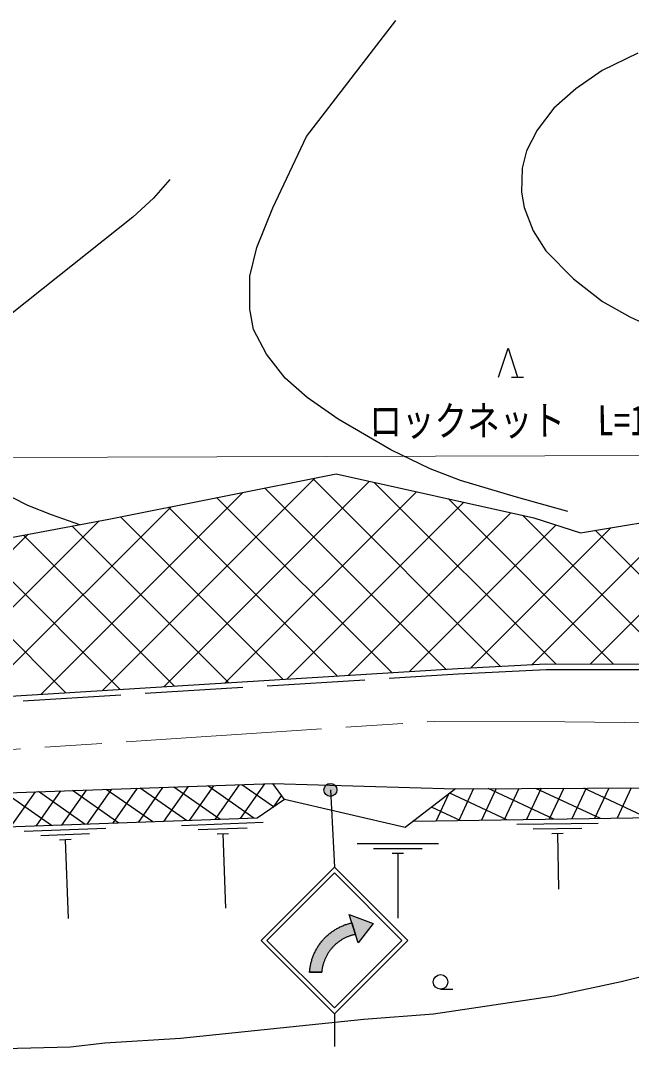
# Model space of a CAD drawing. Units: millimetres at full size, sheet at 1:1000; details may follow other scales. Extents: x 40000 to 680000, y 20000 to 380000.
# Drawn here: x 448110 to 485574, y 250478 to 313541 of the extents above; entities that cross this region are included whole.
import ezdxf
from ezdxf.enums import TextEntityAlignment as Align

# ---------------------------------------------------------------- set-up
doc = ezdxf.new("R2010")
doc.units = ezdxf.units.MM
doc.header["$LTSCALE"] = 1000
doc.linetypes.add('CHAIN', pattern=[18.5, 12, -1.5, 3.5, -1.5])
doc.linetypes.add('DASHED', pattern=[7.5, 6, -1.5])
for name, color, linetype, lineweight in [('M-BGD', 7, 'Continuous', 25), ('M-BMK', 2, 'CHAIN', 13), ('M-STR-HTXT', 7, 'Continuous', 13), ('M-STR-STRC', 7, 'Continuous', 25)]:
    doc.layers.add(name, color=color, linetype=linetype, lineweight=lineweight)
doc.styles.add('ＭＳ ゴシック', font='')
doc.styles.get('ＭＳ ゴシック').set_extended_font_data('MS Gothic')

msp = doc.modelspace()

# ---------------------------------------------------------------- hatches: boundary and pattern name
at = {"layer": 'M-STR-STRC'}
for points in [[(466773, 266123, -0.41421), (466896, 266675, -0.41421), (467448, 266553, -1)], [(468655, 257476), (468611, 257467), (468567, 257457), (468523, 257446), (468480, 257435), (468436, 257422), (468393, 257410), (468350, 257396), (468307, 257381), (468265, 257366), (468223, 257350), (468181, 257334), (468139, 257316), (468098, 257298), (468057, 257279), (468016, 257260), (467976, 257240), (467936, 257219), (467896, 257197), (467857, 257175), (467818, 257152), (467780, 257128), (467742, 257104), (467704, 257078), (467667, 257053), (467630, 257027), (467594, 257000), (467558, 256972), (467523, 256944), (467488, 256915), (467454, 256886), (467420, 256856), (467387, 256825), (467355, 256794), (467323, 256762), (467291, 256730), (467260, 256697), (467230, 256664), (467200, 256630), (467171, 256595), (467142, 256560), (467114, 256525), (467087, 256489), (467060, 256453), (467034, 256416), (467008, 256379), (466984, 256341), (466959, 256303), (466936, 256264), (466913, 256225), (466891, 256186), (466870, 256146), (466849, 256106), (466829, 256066), (466810, 256025), (466791, 255984), (466773, 255943), (466756, 255901), (466740, 255859), (466724, 255816), (466709, 255774), (466695, 255731), (466681, 255688), (466669, 255645), (466657, 255601), (466646, 255557), (466635, 255513), (466625, 255469), (466617, 255425), (466608, 255381), (466601, 255336), (466595, 255292), (466589, 255247), (466584, 255202), (466580, 255157), (466579, 255153), (465836, 255154), (465839, 255193), (465844, 255251), (465850, 255308), (465857, 255366), (465865, 255424), (465874, 255481), (465883, 255538), (465894, 255595), (465906, 255652), (465919, 255709), (465933, 255765), (465948, 255821), (465964, 255877), (465981, 255932), (465999, 255988), (466017, 256043), (466037, 256097), (466058, 256152), (466080, 256205), (466102, 256259), (466126, 256312), (466150, 256365), (466175, 256417), (466202, 256469), (466229, 256520), (466257, 256571), (466286, 256621), (466315, 256671), (466346, 256720), (466378, 256769), (466410, 256817), (466443, 256865), (466477, 256912), (466512, 256959), (466548, 257004), (466584, 257050), (466621, 257094), (466659, 257138), (466698, 257181), (466738, 257224), (466778, 257266), (466819, 257307), (466861, 257347), (466903, 257387), (466946, 257426), (466990, 257464), (467034, 257502), (467079, 257538), (467125, 257574), (467171, 257609), (467218, 257643), (467266, 257677), (467314, 257709), (467362, 257741), (467411, 257772), (467461, 257802), (467511, 257831), (467562, 257859), (467613, 257887), (467665, 257913), (467717, 257939), (467770, 257963), (467823, 257987), (467876, 258010), (467930, 258032), (467984, 258053), (468038, 258073), (468093, 258092), (468149, 258110), (468204, 258127), (468260, 258143), (468316, 258158), (468372, 258172), (468429, 258186), (468263, 258705), (469733, 258141), (468821, 256957)], [(468429, 258186), (468372, 258172), (468316, 258158), (468260, 258143), (468204, 258127), (468149, 258110), (468093, 258092), (468038, 258073), (467984, 258053), (467930, 258032), (467876, 258010), (467823, 257987), (467770, 257963), (467717, 257939), (467665, 257913), (467613, 257887), (467562, 257859), (467511, 257831), (467461, 257802), (467411, 257772), (467362, 257741), (467314, 257709), (467266, 257677), (467218, 257643), (467171, 257609), (467125, 257574), (467079, 257538), (467034, 257502), (466990, 257464), (466946, 257426), (466903, 257387), (466861, 257347), (466819, 257307), (466778, 257266), (466738, 257224), (466698, 257181), (466659, 257138), (466621, 257094), (466584, 257050), (466548, 257004), (466512, 256959), (466477, 256912), (466443, 256865), (466410, 256817), (466378, 256769), (466346, 256720), (466315, 256671), (466286, 256621), (466257, 256571), (466229, 256520), (466202, 256469), (466175, 256417), (466150, 256365), (466126, 256312), (466102, 256259), (466080, 256205), (466058, 256152), (466037, 256097), (466017, 256043), (465999, 255988), (465981, 255932), (465964, 255877), (465948, 255821), (465933, 255765), (465919, 255709), (465906, 255652), (465894, 255595), (465883, 255538), (465874, 255481), (465865, 255424), (465857, 255366), (465850, 255308), (465844, 255251), (465839, 255193), (465836, 255154), (466579, 255153), (466584, 255202), (466589, 255247), (466595, 255292), (466601, 255336), (466608, 255381), (466617, 255425), (466625, 255469), (466635, 255513), (466646, 255557), (466657, 255601), (466669, 255645), (466681, 255688), (466695, 255731), (466709, 255774), (466724, 255816), (466740, 255859), (466756, 255901), (466773, 255943), (466791, 255984), (466810, 256025), (466829, 256066), (466849, 256106), (466870, 256146), (466891, 256186), (466913, 256225), (466936, 256264), (466959, 256303), (466984, 256341), (467008, 256379), (467034, 256416), (467060, 256453), (467087, 256489), (467114, 256525), (467142, 256560), (467171, 256595), (467200, 256630), (467230, 256664), (467260, 256697), (467291, 256730), (467323, 256762), (467355, 256794), (467387, 256825), (467420, 256856), (467454, 256886), (467488, 256915), (467523, 256944), (467558, 256972), (467594, 257000), (467630, 257027), (467667, 257053), (467704, 257078), (467742, 257104), (467780, 257128), (467818, 257152), (467857, 257175), (467896, 257197), (467936, 257219), (467976, 257240), (468016, 257260), (468057, 257279), (468098, 257298), (468139, 257316), (468181, 257334), (468223, 257350), (468265, 257366), (468307, 257381), (468350, 257396), (468393, 257410), (468436, 257422), (468480, 257435), (468523, 257446), (468567, 257457), (468611, 257467), (468655, 257476)]]:
    msp.add_hatch(color=256, dxfattribs=at).paths.add_polyline_path(points)

# ---------------------------------------------------------------- linework, layer by layer
at = {"layer": 'M-BGD'}
for p, q in [((478213, 291668), (478965, 291668)), ((466159, 285468), (453131, 272440)), ((469502, 285276), (456898, 272673)), ((477554, 273921), (466032, 285443)), ((480945, 274066), (469801, 285209)), ((461748, 284593), (449363, 272208)), ((472395, 284634), (460666, 272905)), ((474201, 273739), (463082, 284858)), ((470870, 273534), (460132, 284272)), ((475288, 283991), (464434, 273137)), ((484484, 274062), (474345, 284201)), ((492810, 283835), (483038, 274063)), ((457337, 283717), (445595, 271976)), ((467540, 273328), (457182, 283687)), ((478182, 283349), (468202, 273369)), ((488024, 274057), (478889, 283192)), ((452934, 282850), (441828, 271744)), ((460879, 272918), (451261, 282536)), ((464210, 273123), (454232, 283101)), ((480963, 282594), (471969, 273601)), ((488571, 283132), (479460, 274021)), ((448583, 282034), (438060, 271512)), ((457549, 272713), (448284, 281978)), ((484332, 282429), (475729, 273826)), ((491564, 274053), (483351, 282266)), ((454219, 272507), (445306, 281420)), ((450889, 272302), (442329, 280862)), ((450004, 264148), (447139, 266154)), ((449001, 266226), (447481, 264055)), ((450565, 266279), (449048, 264113)), ((452074, 264225), (449207, 266233)), ((452128, 266332), (450615, 264171)), ((454144, 264302), (451285, 266303)), ((453691, 266385), (452181, 264229)), ((456213, 264379), (453363, 266374)), ((455254, 266439), (453748, 264287)), ((456818, 266492), (455314, 264345)), ((458283, 264455), (455441, 266445)), ((458381, 266545), (456881, 264403)), ((460353, 264532), (457519, 266516)), ((459944, 266599), (458448, 264461)), ((462422, 264609), (459598, 266587)), ((461508, 266652), (460014, 264520)), ((463071, 266705), (461581, 264578)), ((463620, 265296), (461676, 266658)), ((477939, 264505), (474433, 266140)), ((475895, 266420), (474982, 264462)), ((477277, 266425), (476371, 264482)), ((480807, 264547), (476783, 266424)), ((478659, 266431), (477759, 264503)), ((480040, 266437), (479148, 264523)), ((483674, 264589), (479716, 266435)), ((481422, 266442), (480537, 264543)), ((482804, 266448), (481925, 264564)), ((486542, 264632), (482648, 266447)), ((484186, 266453), (483314, 264584)), ((485568, 266459), (484703, 264605)), ((464112, 266012), (463601, 265283)), ((474358, 266082), (473593, 264441)), ((472204, 264421), (510682, 264986)), ((475072, 264463), (473319, 265281)), ((462986, 264330), (457989, 264144)), ((483536, 264287), (478537, 264214)), ((453331, 263971), (448334, 263786)), ((452343, 263635), (449345, 263523)), ((461998, 263993), (459000, 263881)), ((460859, 263650), (460160, 263624)), ((460510, 263637), (460678, 259089)), ((482541, 263973), (479541, 263929)), ((481395, 263656), (480695, 263646)), ((481045, 263651), (481096, 260240)), ((451205, 263292), (450505, 263266)), ((450855, 263279), (451034, 258441)), ((473749, 263034), (468749, 263034)), ((472749, 262734), (469749, 262734)), ((471599, 262434), (470899, 262434)), ((471249, 262434), (471249, 258468)), ((473868, 254111), (474618, 254111))]:
    msp.add_line(p, q, dxfattribs=at)
for points in [[(481678, 283425), (478521, 284293), (475094, 285319), (473222, 286030), (470811, 287210), (467587, 289089), (465679, 290422), (464333, 291595), (463195, 293072), (462393, 294583), (462164, 295842), (462164, 297867), (462605, 299610), (463585, 302059), (465641, 306434), (471120, 313541)], [(485964, 311535), (483781, 310468), (482162, 309349), (480825, 308173), (479796, 306809), (479134, 305547), (478869, 304483), (478839, 303017), (478992, 302070), (479552, 300631), (480326, 299409), (482027, 297699), (483790, 296313), (485470, 295356), (490516, 293040)], [(457258, 303798), (456266, 302641), (454994, 301484), (446684, 294871), (445423, 293532), (444008, 291675), (443218, 290314), (442990, 289812), (442897, 289034), (442959, 288431), (443281, 287850), (443593, 287279), (444341, 286323), (445338, 285448), (446720, 284732), (448527, 283818), (449994, 283244), (451720, 282622)], [(435886, 303286), (433532, 301414), (431636, 300217), (428288, 298493), (413164, 292435), (402917, 287243), (398721, 283764), (397301, 281337), (397856, 275669), (399471, 273325), (401741, 271269), (404553, 270245), (414740, 270075), (474931, 273784), (480334, 274067), (506576, 274036), (514432, 274024), (522446, 273529), (528128, 270996), (535625, 269482)], [(477426, 291668), (478008, 293450), (478590, 291668)], [(421889, 275800), (424069, 276911), (426042, 277667), (428851, 278335), (453514, 282959), (467465, 285728), (479596, 283035), (482446, 282116), (495729, 284319), (521904, 283191), (530284, 282158), (537141, 274696)], [(396951, 261636), (407207, 262782), (435768, 265232), (447302, 266168), (463582, 266723), (474790, 266415), (490985, 266481), (514471, 266842), (523637, 266135), (530505, 264864), (534019, 263958)], [(474790, 266415), (471691, 264025), (464301, 265759), (463582, 266723)], [(464301, 265759), (462620, 264616), (446655, 264024), (437053, 263154), (436169, 265264)], [(447099, 250478), (451171, 250579), (453280, 250815), (457919, 251103), (469162, 252274), (473425, 252611), (480835, 253707), (484945, 254592), (490914, 256063), (493986, 256968), (495913, 257557), (497603, 257966), (500354, 258525), (506647, 259501), (508638, 259702), (513574, 260473), (516190, 261057), (518535, 261449), (520688, 261611), (523400, 261990), (525603, 262260), (526730, 262302)]]:
    msp.add_lwpolyline(points, dxfattribs=at)
at = {"layer": 'M-BGD', "linetype": 'DASHED'}
msp.add_lwpolyline([(418317, 269964), (474950, 273454), (480342, 273737), (506576, 273706), (514422, 273694), (522366, 273204), (528027, 270680), (535533, 269164)], dxfattribs=at)
at = {"layer": 'M-BGD'}
msp.add_circle((473868, 254561), 450, dxfattribs=at)
at = {"layer": 'M-BMK'}
msp.add_lwpolyline([(436130, 268058), (473497, 270541), (481488, 270521), (501120, 270276), (512494, 269714), (522589, 268905), (527624, 268606), (530153, 268276), (534863, 266860)], dxfattribs=at)
at = {"layer": 'M-STR-HTXT'}
msp.add_line((540746, 287020), (421361, 286658), dxfattribs=at)
at = {"layer": 'M-STR-STRC'}
for p, q in [((467110, 266338), (467356, 261608)), ((462856, 257108), (467356, 261608)), ((463210, 257108), (467356, 261254)), ((471857, 257107), (467356, 261608)), ((471503, 257107), (467356, 261254)), ((468821, 256957), (468263, 258705)), ((468263, 258705), (469733, 258141)), ((469733, 258141), (468821, 256957)), ((462856, 257108), (467356, 252607)), ((463210, 257108), (467356, 252960)), ((467356, 252960), (471503, 257107)), ((467357, 252607), (471857, 257107)), ((465836, 255154), (466579, 255153)), ((467356, 252607), (467356, 250607))]:
    msp.add_line(p, q, dxfattribs=at)
for points in [[(468263, 258705), (469733, 258141), (468821, 256957)], [(468263, 258705), (469733, 258141), (468821, 256957)], [(468429, 258186), (468263, 258705), (469733, 258141), (468821, 256957), (468655, 257476)], [(468429, 258186), (468655, 257476), (468655, 257476), (468611, 257467), (468567, 257457), (468523, 257446), (468480, 257435), (468436, 257422), (468393, 257410), (468350, 257396), (468307, 257381), (468265, 257366), (468223, 257350), (468181, 257334), (468139, 257316), (468098, 257298), (468057, 257279), (468016, 257260), (467976, 257240), (467936, 257219), (467896, 257197), (467857, 257175), (467818, 257152), (467780, 257128), (467742, 257104), (467704, 257078), (467667, 257053), (467630, 257027), (467594, 257000), (467558, 256972), (467523, 256944), (467488, 256915), (467454, 256886), (467420, 256856), (467387, 256825), (467355, 256794), (467323, 256762), (467291, 256730), (467260, 256697), (467230, 256664), (467200, 256630), (467171, 256595), (467142, 256560), (467114, 256525), (467087, 256489), (467060, 256453), (467034, 256416), (467008, 256379), (466984, 256341), (466959, 256303), (466936, 256264), (466913, 256225), (466891, 256186), (466870, 256146), (466849, 256106), (466829, 256066), (466810, 256025), (466791, 255984), (466773, 255943), (466756, 255901), (466740, 255859), (466724, 255816), (466709, 255774), (466695, 255731), (466681, 255688), (466669, 255645), (466657, 255601), (466646, 255557), (466635, 255513), (466625, 255469), (466617, 255425), (466608, 255381), (466601, 255336), (466595, 255292), (466589, 255247), (466584, 255202), (466580, 255157), (466579, 255153), (466579, 255153), (465836, 255154), (465836, 255154), (465839, 255193), (465844, 255251), (465850, 255308), (465857, 255366), (465865, 255424), (465874, 255481), (465883, 255538), (465894, 255595), (465906, 255652), (465919, 255709), (465933, 255765), (465948, 255821), (465964, 255877), (465981, 255932), (465999, 255988), (466017, 256043), (466037, 256097), (466058, 256152), (466080, 256205), (466102, 256259), (466126, 256312), (466150, 256365), (466175, 256417), (466202, 256469), (466229, 256520), (466257, 256571), (466286, 256621), (466315, 256671), (466346, 256720), (466378, 256769), (466410, 256817), (466443, 256865), (466477, 256912), (466512, 256959), (466548, 257004), (466584, 257050), (466621, 257094), (466659, 257138), (466698, 257181), (466738, 257224), (466778, 257266), (466819, 257307), (466861, 257347), (466903, 257387), (466946, 257426), (466990, 257464), (467034, 257502), (467079, 257538), (467125, 257574), (467171, 257609), (467218, 257643), (467266, 257677), (467314, 257709), (467362, 257741), (467411, 257772), (467461, 257802), (467511, 257831), (467562, 257859), (467613, 257887), (467665, 257913), (467717, 257939), (467770, 257963), (467823, 257987), (467876, 258010), (467930, 258032), (467984, 258053), (468038, 258073), (468093, 258092), (468149, 258110), (468204, 258127), (468260, 258143), (468316, 258158), (468372, 258172)]]:
    msp.add_lwpolyline(points, close=True, dxfattribs=at)
msp.add_circle((467110, 266338), 400, dxfattribs=at)

# ---------------------------------------------------------------- texts
at = {"layer": 'M-STR-HTXT', "style": 'ＭＳ ゴシック', "width": 0.8}
msp.add_text('ロックネット\u3000L=114.0', height=1833, rotation=0.174, dxfattribs=at).set_placement((479995, 287533), align=Align.BOTTOM_CENTER)

doc.saveas('drawing.dxf')
